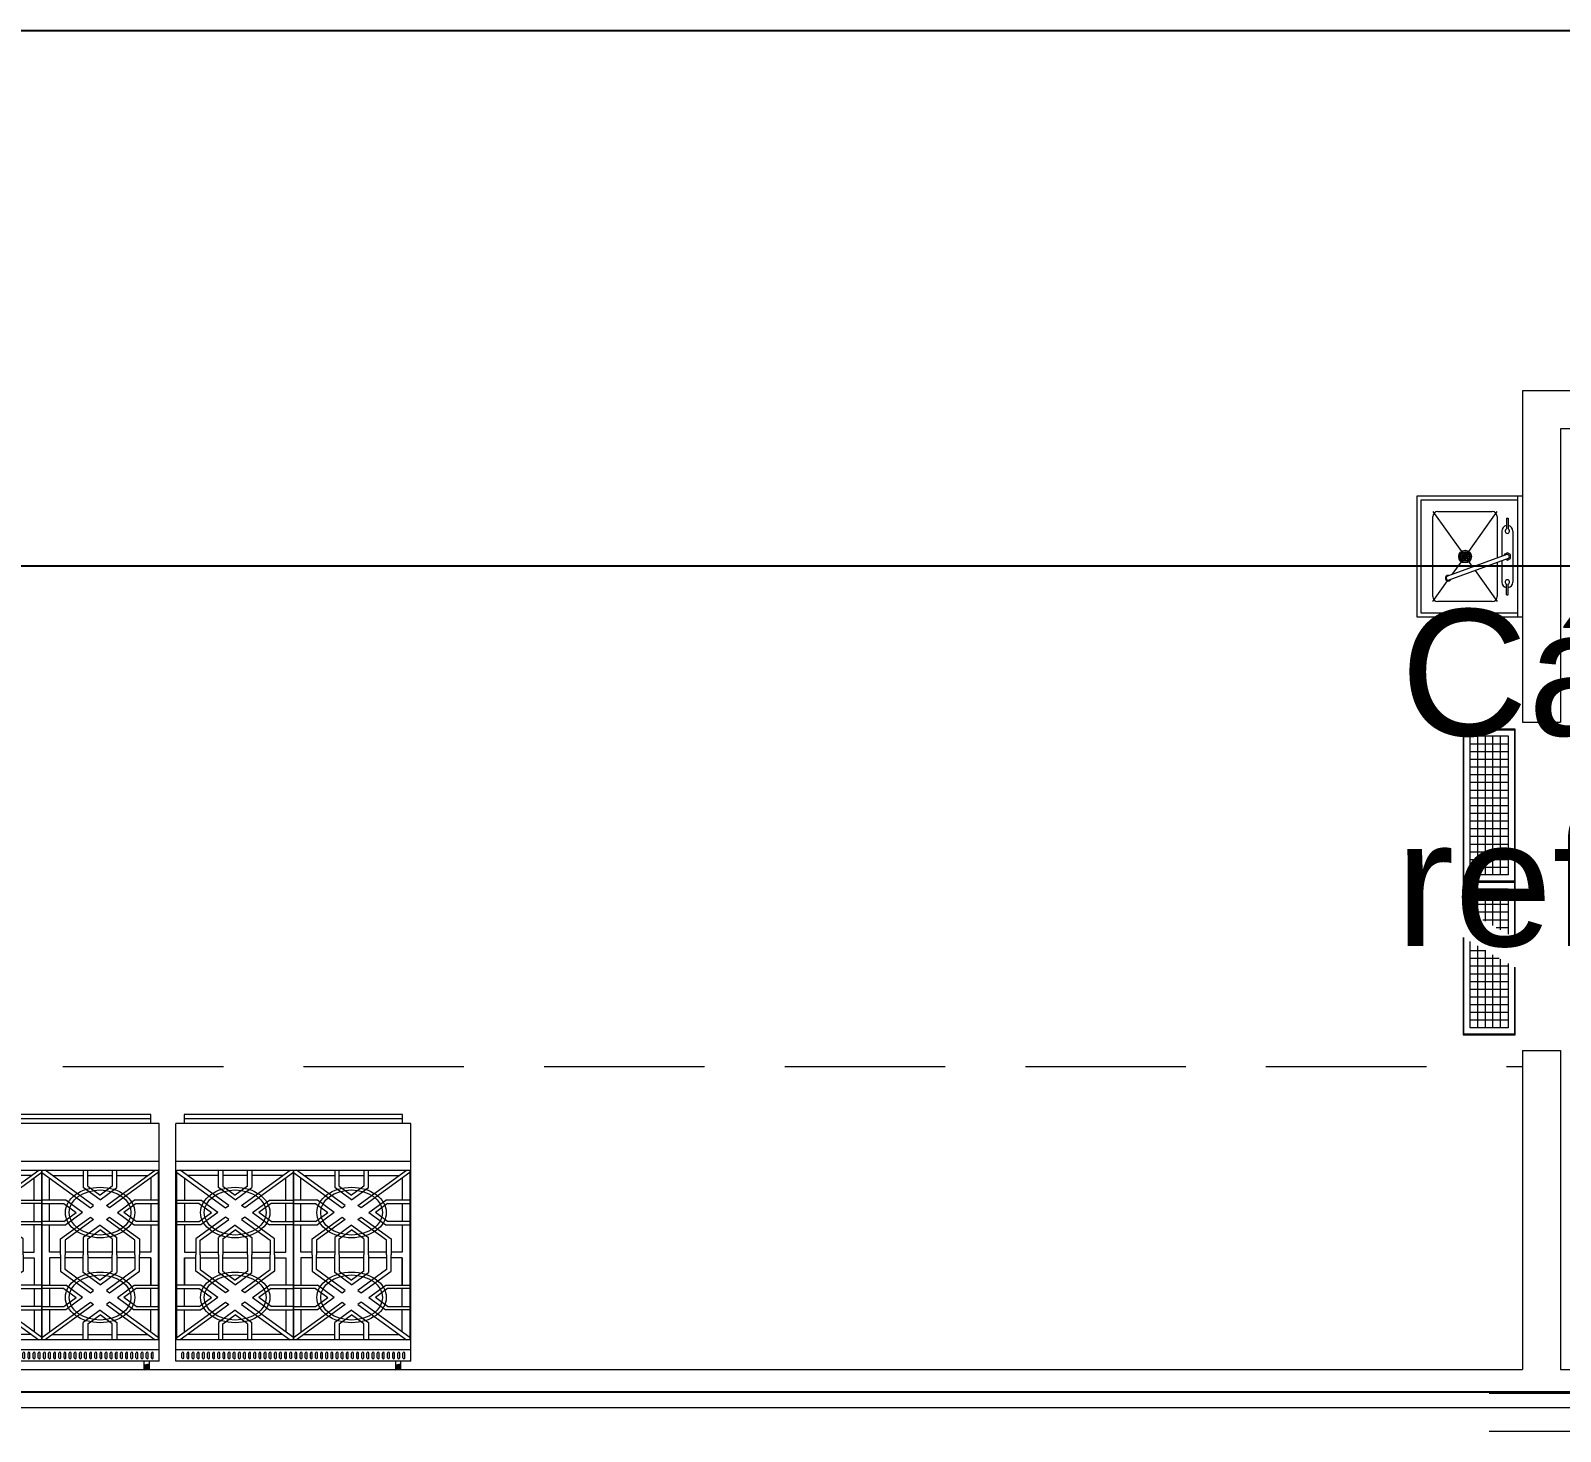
# Model space of a CAD drawing. Header units: millimetres. Extents: x 744843 to 745492, y 2520966 to 2521458.
# Drawn here: x 745427.96 to 745434.01, y 2521089.17 to 2521094.72 of the extents above; entities that cross this region are included whole.
import ezdxf

# ---------------------------------------------------------------- set-up
doc = ezdxf.new("R2010")
doc.units = ezdxf.units.MM
doc.linetypes.add('ACAD_ISO02W100', pattern=[15, 12, -3])
doc.linetypes.add('HIDDEN', pattern=[9.525, 6.35, -3.175])
doc.layers.add('A_Ejes', color=8, linetype='Continuous')
for name, color, linetype, lineweight in [('A_Muebles', 8, 'Continuous', 20), ('A_Muebles_Cocina', 55, 'Continuous', 20), ('A_Muros', 30, 'Continuous', 20), ('A_Proyecciones', 192, 'HIDDEN', 20), ('A_Textos', 4, 'Continuous', 20)]:
    doc.layers.add(name, color=color, linetype=linetype, lineweight=lineweight)
doc.styles.add('escal 300', font='arial.ttf', dxfattribs={"height": 0.5})

# ---------------------------------------------------------------- blocks, each defined once
blk = doc.blocks.new('PCONTRA 4pul')
at = {"layer": 'A_Muebles', "color": 8, "linetype": 'ACAD_ISO02W100'}
blk.add_line((243.295, 916.036), (243.294, 916.035), dxfattribs=at)
blk = doc.blocks.new('IH-4-X')
at = {"layer": 'A_Muebles_Cocina', "ltscale": 0.5}
for p, q in [((-1142.0033, -553.0982), (-1141.0733, -553.0982)), ((-1142.0033, -553.0982), (-1142.0033, -554.0382)), ((-1141.9437, -553.0632), (-1141.9628, -553.0666)), ((-1141.9437, -553.0666), (-1141.9628, -553.07)), ((-1141.9437, -553.07), (-1141.9628, -553.0734)), ((-1141.9437, -553.0734), (-1141.9628, -553.0767)), ((-1141.9437, -553.0767), (-1141.9628, -553.0801)), ((-1141.9437, -553.0801), (-1141.9628, -553.0835)), ((-1141.9437, -553.0835), (-1141.9628, -553.0868)), ((-1141.0733, -553.0982), (-1141.0733, -554.0382)), ((-1142.0033, -553.1432), (-1141.0733, -553.1432)), ((-1141.9796, -553.1114), (-1141.9796, -553.1301)), ((-1141.9721, -553.1114), (-1141.9721, -553.1301)), ((-1141.9592, -553.1114), (-1141.9592, -553.1301)), ((-1141.9517, -553.1114), (-1141.9517, -553.1301)), ((-1141.9389, -553.1114), (-1141.9389, -553.1301)), ((-1141.9314, -553.1114), (-1141.9314, -553.1301)), ((-1141.9185, -553.1114), (-1141.9185, -553.1301)), ((-1141.911, -553.1114), (-1141.911, -553.1301)), ((-1141.8982, -553.1114), (-1141.8982, -553.1301)), ((-1141.8907, -553.1114), (-1141.8907, -553.1301)), ((-1141.8778, -553.1114), (-1141.8778, -553.1301)), ((-1141.8703, -553.1114), (-1141.8703, -553.1301)), ((-1141.8575, -553.1114), (-1141.8575, -553.1301)), ((-1141.85, -553.1114), (-1141.85, -553.1301)), ((-1141.8371, -553.1114), (-1141.8371, -553.1301)), ((-1141.8296, -553.1114), (-1141.8296, -553.1301)), ((-1141.8168, -553.1114), (-1141.8168, -553.1301)), ((-1141.8093, -553.1114), (-1141.8093, -553.1301)), ((-1141.7964, -553.1114), (-1141.7964, -553.1301)), ((-1141.7889, -553.1114), (-1141.7889, -553.1301)), ((-1141.7761, -553.1114), (-1141.7761, -553.1301)), ((-1141.7686, -553.1114), (-1141.7686, -553.1301)), ((-1141.7557, -553.1114), (-1141.7557, -553.1301)), ((-1141.7482, -553.1114), (-1141.7482, -553.1301)), ((-1141.7354, -553.1114), (-1141.7354, -553.1301)), ((-1141.7279, -553.1114), (-1141.7279, -553.1301)), ((-1141.715, -553.1114), (-1141.715, -553.1301)), ((-1141.7075, -553.1114), (-1141.7075, -553.1301)), ((-1141.6947, -553.1114), (-1141.6947, -553.1301)), ((-1141.6872, -553.1114), (-1141.6872, -553.1301)), ((-1141.6743, -553.1114), (-1141.6743, -553.1301)), ((-1141.6668, -553.1114), (-1141.6668, -553.1301)), ((-1141.6539, -553.1114), (-1141.6539, -553.1301)), ((-1141.6464, -553.1114), (-1141.6464, -553.1301)), ((-1141.6336, -553.1114), (-1141.6336, -553.1301)), ((-1141.6261, -553.1114), (-1141.6261, -553.1301)), ((-1141.6132, -553.1114), (-1141.6132, -553.1301)), ((-1141.6057, -553.1114), (-1141.6057, -553.1301)), ((-1141.5929, -553.1114), (-1141.5929, -553.1301)), ((-1141.5854, -553.1114), (-1141.5854, -553.1301)), ((-1141.5725, -553.1114), (-1141.5725, -553.1301)), ((-1141.565, -553.1114), (-1141.565, -553.1301)), ((-1141.5522, -553.1114), (-1141.5522, -553.1301)), ((-1141.5447, -553.1114), (-1141.5447, -553.1301)), ((-1141.5318, -553.1114), (-1141.5318, -553.1301)), ((-1141.5243, -553.1114), (-1141.5243, -553.1301)), ((-1141.5115, -553.1114), (-1141.5115, -553.1301)), ((-1141.504, -553.1114), (-1141.504, -553.1301)), ((-1141.4911, -553.1114), (-1141.4911, -553.1301)), ((-1141.4836, -553.1114), (-1141.4836, -553.1301)), ((-1141.4708, -553.1114), (-1141.4708, -553.1301)), ((-1141.4633, -553.1114), (-1141.4633, -553.1301)), ((-1141.4504, -553.1114), (-1141.4504, -553.1301)), ((-1141.4429, -553.1114), (-1141.4429, -553.1301)), ((-1141.4301, -553.1114), (-1141.4301, -553.1301)), ((-1141.4226, -553.1114), (-1141.4226, -553.1301)), ((-1141.4097, -553.1114), (-1141.4097, -553.1301)), ((-1141.4022, -553.1114), (-1141.4022, -553.1301)), ((-1141.3894, -553.1114), (-1141.3894, -553.1301)), ((-1141.3819, -553.1114), (-1141.3819, -553.1301)), ((-1141.369, -553.1114), (-1141.369, -553.1301)), ((-1141.3615, -553.1114), (-1141.3615, -553.1301)), ((-1141.3487, -553.1114), (-1141.3487, -553.1301)), ((-1141.3412, -553.1114), (-1141.3412, -553.1301)), ((-1141.3283, -553.1114), (-1141.3283, -553.1301)), ((-1141.3208, -553.1114), (-1141.3208, -553.1301)), ((-1141.308, -553.1114), (-1141.308, -553.1301)), ((-1141.3005, -553.1114), (-1141.3005, -553.1301)), ((-1141.2876, -553.1114), (-1141.2876, -553.1301)), ((-1141.2801, -553.1114), (-1141.2801, -553.1301)), ((-1141.2673, -553.1114), (-1141.2673, -553.1301)), ((-1141.2598, -553.1114), (-1141.2598, -553.1301)), ((-1141.2469, -553.1114), (-1141.2469, -553.1301)), ((-1141.2394, -553.1114), (-1141.2394, -553.1301)), ((-1141.2266, -553.1114), (-1141.2266, -553.1301)), ((-1141.2191, -553.1114), (-1141.2191, -553.1301)), ((-1141.2062, -553.1114), (-1141.2062, -553.1301)), ((-1141.1987, -553.1114), (-1141.1987, -553.1301)), ((-1141.1859, -553.1114), (-1141.1859, -553.1301)), ((-1141.1784, -553.1114), (-1141.1784, -553.1301)), ((-1141.1655, -553.1114), (-1141.1655, -553.1301)), ((-1141.158, -553.1114), (-1141.158, -553.1301)), ((-1141.1452, -553.1114), (-1141.1452, -553.1301)), ((-1141.1377, -553.1114), (-1141.1377, -553.1301)), ((-1141.1248, -553.1114), (-1141.1248, -553.1301)), ((-1141.1173, -553.1114), (-1141.1173, -553.1301)), ((-1141.1045, -553.1114), (-1141.1045, -553.1301)), ((-1141.097, -553.1114), (-1141.097, -553.1301)), ((-1141.999, -553.182), (-1141.999, -553.182)), ((-1141.999, -553.8544), (-1141.999, -553.182)), ((-1141.999, -553.182), (-1141.5383, -553.182)), ((-1141.999, -553.1912), (-1141.8065, -553.3317)), ((-1141.7939, -553.3225), (-1141.9864, -553.182)), ((-1141.9693, -553.2129), (-1141.9693, -553.3016)), ((-1141.8352, -553.2037), (-1141.9567, -553.2037)), ((-1141.8352, -553.2514), (-1141.8352, -553.182)), ((-1141.8173, -553.182), (-1141.8173, -553.246)), ((-1141.72, -553.2037), (-1141.8173, -553.2037)), ((-1141.7434, -553.3225), (-1141.5509, -553.182)), ((-1141.5383, -553.1912), (-1141.7308, -553.3317)), ((-1141.72, -553.246), (-1141.72, -553.182)), ((-1141.7021, -553.182), (-1141.7021, -553.2514)), ((-1141.5806, -553.2037), (-1141.7021, -553.2037)), ((-1141.568, -553.3016), (-1141.568, -553.2129)), ((-1141.5383, -553.8544), (-1141.5383, -553.182)), ((-1141.5383, -553.182), (-1141.0775, -553.182)), ((-1141.5383, -553.182), (-1141.5383, -553.8544)), ((-1141.5383, -553.1912), (-1141.3457, -553.3317)), ((-1141.3331, -553.3225), (-1141.5257, -553.182)), ((-1141.5085, -553.3016), (-1141.5085, -553.2129)), ((-1141.4959, -553.2037), (-1141.3744, -553.2037)), ((-1141.3744, -553.182), (-1141.3744, -553.2514)), ((-1141.3566, -553.246), (-1141.3566, -553.182)), ((-1141.3566, -553.2037), (-1141.2592, -553.2037)), ((-1141.2827, -553.3225), (-1141.0901, -553.182)), ((-1141.0775, -553.1912), (-1141.2701, -553.3317)), ((-1141.2592, -553.182), (-1141.2592, -553.246)), ((-1141.2414, -553.2514), (-1141.2414, -553.182)), ((-1141.2414, -553.2037), (-1141.1199, -553.2037)), ((-1141.1072, -553.2129), (-1141.1072, -553.3016)), ((-1141.0775, -553.182), (-1141.0775, -553.182)), ((-1141.0775, -553.182), (-1141.0775, -553.8544)), ((-1141.7687, -553.2999), (-1141.8352, -553.2514)), ((-1141.8173, -553.246), (-1141.7687, -553.2815)), ((-1141.72, -553.246), (-1141.7687, -553.2815)), ((-1141.7687, -553.2999), (-1141.7021, -553.2514)), ((-1141.3079, -553.2999), (-1141.3744, -553.2514)), ((-1141.3566, -553.246), (-1141.3079, -553.2815)), ((-1141.2592, -553.246), (-1141.3079, -553.2815)), ((-1141.3079, -553.2999), (-1141.2414, -553.2514)), ((-1141.999, -553.3016), (-1141.904, -553.3016)), ((-1141.9114, -553.3146), (-1141.999, -553.3146)), ((-1141.9693, -553.3146), (-1141.9693, -553.3857)), ((-1141.9114, -553.3146), (-1141.8627, -553.3501)), ((-1141.9114, -553.3857), (-1141.8627, -553.3501)), ((-1141.8375, -553.3501), (-1141.904, -553.3016)), ((-1141.8375, -553.3501), (-1141.904, -553.3987)), ((-1141.8065, -553.3317), (-1141.7939, -553.3225)), ((-1141.7308, -553.3317), (-1141.7434, -553.3225)), ((-1141.6998, -553.3501), (-1141.6333, -553.3016)), ((-1141.6998, -553.3501), (-1141.6333, -553.3987)), ((-1141.6259, -553.3146), (-1141.6746, -553.3501)), ((-1141.6259, -553.3857), (-1141.6746, -553.3501)), ((-1141.6333, -553.3016), (-1141.5383, -553.3016)), ((-1141.5383, -553.3146), (-1141.6259, -553.3146)), ((-1141.568, -553.3857), (-1141.568, -553.3146)), ((-1141.4432, -553.3016), (-1141.5383, -553.3016)), ((-1141.5383, -553.3146), (-1141.4506, -553.3146)), ((-1141.5085, -553.3857), (-1141.5085, -553.3146)), ((-1141.4506, -553.3146), (-1141.402, -553.3501)), ((-1141.4506, -553.3857), (-1141.402, -553.3501)), ((-1141.3767, -553.3501), (-1141.4432, -553.3016)), ((-1141.3767, -553.3501), (-1141.4432, -553.3987)), ((-1141.3457, -553.3317), (-1141.3331, -553.3225)), ((-1141.2701, -553.3317), (-1141.2827, -553.3225)), ((-1141.2391, -553.3501), (-1141.1725, -553.3016)), ((-1141.2391, -553.3501), (-1141.1725, -553.3987)), ((-1141.1652, -553.3146), (-1141.2138, -553.3501)), ((-1141.1652, -553.3857), (-1141.2138, -553.3501)), ((-1141.0775, -553.3016), (-1141.1725, -553.3016)), ((-1141.1652, -553.3146), (-1141.0775, -553.3146)), ((-1141.1072, -553.3146), (-1141.1072, -553.3857)), ((-1141.999, -553.3857), (-1141.9114, -553.3857)), ((-1141.904, -553.3987), (-1141.999, -553.3987)), ((-1141.9693, -553.5074), (-1141.9693, -553.3987)), ((-1141.9693, -553.3987), (-1141.9693, -553.5074)), ((-1141.8065, -553.3685), (-1141.9247, -553.4548)), ((-1141.9069, -553.4602), (-1141.7939, -553.3777)), ((-1141.7687, -553.4004), (-1141.8352, -553.4489)), ((-1141.7939, -553.3777), (-1141.8065, -553.3685)), ((-1141.7687, -553.4004), (-1141.7021, -553.4489)), ((-1141.7308, -553.3685), (-1141.7434, -553.3777)), ((-1141.7434, -553.3777), (-1141.6304, -553.4602)), ((-1141.6126, -553.4548), (-1141.7308, -553.3685)), ((-1141.5383, -553.3987), (-1141.6333, -553.3987)), ((-1141.6259, -553.3857), (-1141.5383, -553.3857)), ((-1141.568, -553.5074), (-1141.568, -553.3987)), ((-1141.4506, -553.3857), (-1141.5383, -553.3857)), ((-1141.5383, -553.3987), (-1141.4432, -553.3987)), ((-1141.5085, -553.5074), (-1141.5085, -553.3987)), ((-1141.464, -553.4548), (-1141.3457, -553.3685)), ((-1141.3331, -553.3777), (-1141.4461, -553.4602)), ((-1141.3079, -553.4004), (-1141.3744, -553.4489)), ((-1141.3457, -553.3685), (-1141.3331, -553.3777)), ((-1141.3079, -553.4004), (-1141.2414, -553.4489)), ((-1141.2827, -553.3777), (-1141.2701, -553.3685)), ((-1141.1697, -553.4602), (-1141.2827, -553.3777)), ((-1141.2701, -553.3685), (-1141.1518, -553.4548)), ((-1141.1725, -553.3987), (-1141.0775, -553.3987)), ((-1141.0775, -553.3857), (-1141.1652, -553.3857)), ((-1141.1072, -553.5074), (-1141.1072, -553.3987)), ((-1141.1072, -553.3987), (-1141.1072, -553.5074)), ((-1141.9247, -553.4548), (-1141.9247, -553.5182)), ((-1141.9069, -553.5182), (-1141.9069, -553.4602)), ((-1141.8352, -553.5182), (-1141.8352, -553.4489)), ((-1141.8173, -553.4543), (-1141.7687, -553.4188)), ((-1141.8173, -553.4543), (-1141.8173, -553.5182)), ((-1141.72, -553.4543), (-1141.7687, -553.4188)), ((-1141.72, -553.5182), (-1141.72, -553.4543)), ((-1141.7021, -553.4489), (-1141.7021, -553.5182)), ((-1141.6304, -553.4602), (-1141.6304, -553.5182)), ((-1141.6126, -553.5182), (-1141.6126, -553.4548)), ((-1141.464, -553.5182), (-1141.464, -553.4548)), ((-1141.4461, -553.4602), (-1141.4461, -553.5182)), ((-1141.3744, -553.4489), (-1141.3744, -553.5182)), ((-1141.3566, -553.4543), (-1141.3079, -553.4188)), ((-1141.3566, -553.5182), (-1141.3566, -553.4543)), ((-1141.2592, -553.4543), (-1141.3079, -553.4188)), ((-1141.2592, -553.4543), (-1141.2592, -553.5182)), ((-1141.2414, -553.5182), (-1141.2414, -553.4489)), ((-1141.1697, -553.5182), (-1141.1697, -553.4602)), ((-1141.1518, -553.4548), (-1141.1518, -553.5182)), ((-1141.9693, -553.5074), (-1141.9247, -553.5074)), ((-1141.9693, -553.5074), (-1141.9247, -553.5074)), ((-1141.9693, -553.5291), (-1141.9247, -553.5291)), ((-1141.9693, -553.5291), (-1141.9247, -553.5291)), ((-1141.9693, -553.6378), (-1141.9693, -553.5291)), ((-1141.9247, -553.5817), (-1141.9247, -553.5182)), ((-1141.9069, -553.5074), (-1141.8352, -553.5074)), ((-1141.9069, -553.5074), (-1141.8352, -553.5074)), ((-1141.9069, -553.5182), (-1141.9069, -553.5763)), ((-1141.9069, -553.5291), (-1141.8352, -553.5291)), ((-1141.9069, -553.5291), (-1141.8352, -553.5291)), ((-1141.8352, -553.5182), (-1141.8352, -553.5876)), ((-1141.8173, -553.5074), (-1141.72, -553.5074)), ((-1141.8173, -553.5822), (-1141.8173, -553.5182)), ((-1141.8173, -553.5291), (-1141.72, -553.5291)), ((-1141.7597, -553.5074), (-1141.72, -553.5074)), ((-1141.7597, -553.5291), (-1141.72, -553.5291)), ((-1141.72, -553.5182), (-1141.72, -553.5822)), ((-1141.7021, -553.5074), (-1141.6304, -553.5074)), ((-1141.7021, -553.5074), (-1141.6304, -553.5074)), ((-1141.7021, -553.5876), (-1141.7021, -553.5182)), ((-1141.7021, -553.5291), (-1141.6304, -553.5291)), ((-1141.7021, -553.5291), (-1141.6304, -553.5291)), ((-1141.6304, -553.5763), (-1141.6304, -553.5182)), ((-1141.6126, -553.5074), (-1141.568, -553.5074)), ((-1141.6126, -553.5074), (-1141.568, -553.5074)), ((-1141.6126, -553.5182), (-1141.6126, -553.5817)), ((-1141.6126, -553.5291), (-1141.568, -553.5291)), ((-1141.6126, -553.5291), (-1141.568, -553.5291)), ((-1141.568, -553.5291), (-1141.568, -553.6378)), ((-1141.464, -553.5074), (-1141.5085, -553.5074)), ((-1141.464, -553.5074), (-1141.5085, -553.5074)), ((-1141.464, -553.5291), (-1141.5085, -553.5291)), ((-1141.464, -553.5291), (-1141.5085, -553.5291)), ((-1141.5085, -553.5291), (-1141.5085, -553.6378)), ((-1141.464, -553.5182), (-1141.464, -553.5817)), ((-1141.3744, -553.5074), (-1141.4461, -553.5074)), ((-1141.3744, -553.5074), (-1141.4461, -553.5074)), ((-1141.4461, -553.5763), (-1141.4461, -553.5182)), ((-1141.3744, -553.5291), (-1141.4461, -553.5291)), ((-1141.3744, -553.5291), (-1141.4461, -553.5291)), ((-1141.3744, -553.5876), (-1141.3744, -553.5182)), ((-1141.3168, -553.5074), (-1141.3566, -553.5074)), ((-1141.2592, -553.5074), (-1141.3566, -553.5074)), ((-1141.3566, -553.5182), (-1141.3566, -553.5822)), ((-1141.3168, -553.5291), (-1141.3566, -553.5291)), ((-1141.2592, -553.5291), (-1141.3566, -553.5291)), ((-1141.2592, -553.5822), (-1141.2592, -553.5182)), ((-1141.1697, -553.5074), (-1141.2414, -553.5074)), ((-1141.1697, -553.5074), (-1141.2414, -553.5074)), ((-1141.2414, -553.5182), (-1141.2414, -553.5876)), ((-1141.1697, -553.5291), (-1141.2414, -553.5291)), ((-1141.1697, -553.5291), (-1141.2414, -553.5291)), ((-1141.1697, -553.5182), (-1141.1697, -553.5763)), ((-1141.1072, -553.5074), (-1141.1518, -553.5074)), ((-1141.1072, -553.5074), (-1141.1518, -553.5074)), ((-1141.1518, -553.5817), (-1141.1518, -553.5182)), ((-1141.1072, -553.5291), (-1141.1518, -553.5291)), ((-1141.1072, -553.5291), (-1141.1518, -553.5291)), ((-1141.1072, -553.6378), (-1141.1072, -553.5291)), ((-1141.8065, -553.6679), (-1141.9247, -553.5817)), ((-1141.9069, -553.5763), (-1141.7939, -553.6587)), ((-1141.7687, -553.6361), (-1141.8352, -553.5876)), ((-1141.8173, -553.5822), (-1141.7687, -553.6177)), ((-1141.72, -553.5822), (-1141.7687, -553.6177)), ((-1141.7687, -553.6361), (-1141.7021, -553.5876)), ((-1141.7434, -553.6587), (-1141.6304, -553.5763)), ((-1141.6126, -553.5817), (-1141.7308, -553.6679)), ((-1141.464, -553.5817), (-1141.3457, -553.6679)), ((-1141.3331, -553.6587), (-1141.4461, -553.5763)), ((-1141.3079, -553.6361), (-1141.3744, -553.5876)), ((-1141.3566, -553.5822), (-1141.3079, -553.6177)), ((-1141.2592, -553.5822), (-1141.3079, -553.6177)), ((-1141.3079, -553.6361), (-1141.2414, -553.5876)), ((-1141.1697, -553.5763), (-1141.2827, -553.6587)), ((-1141.2701, -553.6679), (-1141.1518, -553.5817)), ((-1141.904, -553.6378), (-1141.999, -553.6378)), ((-1141.999, -553.6508), (-1141.9114, -553.6508)), ((-1141.9693, -553.7219), (-1141.9693, -553.6508)), ((-1141.9114, -553.6508), (-1141.8627, -553.6863)), ((-1141.8375, -553.6863), (-1141.904, -553.6378)), ((-1141.6998, -553.6863), (-1141.6333, -553.6378)), ((-1141.6259, -553.6508), (-1141.6746, -553.6863)), ((-1141.5383, -553.6378), (-1141.6333, -553.6378)), ((-1141.6259, -553.6508), (-1141.5383, -553.6508)), ((-1141.568, -553.6508), (-1141.568, -553.7219)), ((-1141.5383, -553.6378), (-1141.4432, -553.6378)), ((-1141.4506, -553.6508), (-1141.5383, -553.6508)), ((-1141.5085, -553.6508), (-1141.5085, -553.7219)), ((-1141.4506, -553.6508), (-1141.402, -553.6863)), ((-1141.3767, -553.6863), (-1141.4432, -553.6378)), ((-1141.2391, -553.6863), (-1141.1725, -553.6378)), ((-1141.1652, -553.6508), (-1141.2138, -553.6863)), ((-1141.1725, -553.6378), (-1141.0775, -553.6378)), ((-1141.0775, -553.6508), (-1141.1652, -553.6508)), ((-1141.1072, -553.7219), (-1141.1072, -553.6508)), ((-1141.999, -553.8452), (-1141.8065, -553.7047)), ((-1141.7939, -553.7139), (-1141.9864, -553.8544)), ((-1141.9114, -553.7219), (-1141.8627, -553.6863)), ((-1141.8375, -553.6863), (-1141.904, -553.7349)), ((-1141.7939, -553.6587), (-1141.8065, -553.6679)), ((-1141.8065, -553.7047), (-1141.7939, -553.7139)), ((-1141.7308, -553.6679), (-1141.7434, -553.6587)), ((-1141.7308, -553.7047), (-1141.7434, -553.7139)), ((-1141.7434, -553.7139), (-1141.5509, -553.8544)), ((-1141.5383, -553.8452), (-1141.7308, -553.7047)), ((-1141.6998, -553.6863), (-1141.6333, -553.7349)), ((-1141.6259, -553.7219), (-1141.6746, -553.6863)), ((-1141.5383, -553.8452), (-1141.3457, -553.7047)), ((-1141.3331, -553.7139), (-1141.5257, -553.8544)), ((-1141.4506, -553.7219), (-1141.402, -553.6863)), ((-1141.3767, -553.6863), (-1141.4432, -553.7349)), ((-1141.3457, -553.6679), (-1141.3331, -553.6587)), ((-1141.3457, -553.7047), (-1141.3331, -553.7139)), ((-1141.2827, -553.6587), (-1141.2701, -553.6679)), ((-1141.2701, -553.7047), (-1141.2827, -553.7139)), ((-1141.2827, -553.7139), (-1141.0901, -553.8544)), ((-1141.0775, -553.8452), (-1141.2701, -553.7047)), ((-1141.2391, -553.6863), (-1141.1725, -553.7349)), ((-1141.1652, -553.7219), (-1141.2138, -553.6863)), ((-1141.9114, -553.7219), (-1141.999, -553.7219)), ((-1141.999, -553.7349), (-1141.904, -553.7349)), ((-1141.9693, -553.8235), (-1141.9693, -553.7349)), ((-1141.7687, -553.7366), (-1141.8352, -553.7851)), ((-1141.8173, -553.7905), (-1141.7687, -553.755)), ((-1141.7687, -553.7366), (-1141.7021, -553.7851)), ((-1141.72, -553.7905), (-1141.7687, -553.755)), ((-1141.6333, -553.7349), (-1141.5383, -553.7349)), ((-1141.5383, -553.7219), (-1141.6259, -553.7219)), ((-1141.568, -553.7349), (-1141.568, -553.8235)), ((-1141.5383, -553.7219), (-1141.4506, -553.7219)), ((-1141.4432, -553.7349), (-1141.5383, -553.7349)), ((-1141.5085, -553.7349), (-1141.5085, -553.8235)), ((-1141.3079, -553.7366), (-1141.3744, -553.7851)), ((-1141.3566, -553.7905), (-1141.3079, -553.755)), ((-1141.3079, -553.7366), (-1141.2414, -553.7851)), ((-1141.2592, -553.7905), (-1141.3079, -553.755)), ((-1141.0775, -553.7349), (-1141.1725, -553.7349)), ((-1141.1652, -553.7219), (-1141.0775, -553.7219)), ((-1141.1072, -553.8235), (-1141.1072, -553.7349)), ((-1141.8352, -553.8327), (-1141.9567, -553.8327)), ((-1141.8352, -553.7851), (-1141.8352, -553.8544)), ((-1141.8173, -553.8544), (-1141.8173, -553.7905)), ((-1141.72, -553.8327), (-1141.8173, -553.8327)), ((-1141.72, -553.7905), (-1141.72, -553.8544)), ((-1141.7021, -553.8544), (-1141.7021, -553.7851)), ((-1141.5806, -553.8327), (-1141.7021, -553.8327)), ((-1141.4959, -553.8327), (-1141.3744, -553.8327)), ((-1141.3744, -553.8544), (-1141.3744, -553.7851)), ((-1141.3566, -553.7905), (-1141.3566, -553.8544)), ((-1141.3566, -553.8327), (-1141.2592, -553.8327)), ((-1141.2592, -553.8544), (-1141.2592, -553.7905)), ((-1141.2414, -553.7851), (-1141.2414, -553.8544)), ((-1141.2414, -553.8327), (-1141.1199, -553.8327)), ((-1142.0033, -553.8882), (-1141.0733, -553.8882)), ((-1141.5383, -553.8544), (-1141.999, -553.8544)), ((-1141.0775, -553.8544), (-1141.5383, -553.8544)), ((-1142.0033, -554.0382), (-1141.0733, -554.0382))]:
    blk.add_line(p, q, dxfattribs=at)
blk.add_lwpolyline([(-1141.9628, -553.0982), (-1141.9628, -553.0632), (-1141.9437, -553.0632), (-1141.9437, -553.0982)], dxfattribs=at)
at = {"layer": 'A_Muebles_Cocina'}
for points in [[(-1141.9699, -554.0382), (-1141.9699, -554.0574), (-1141.1062, -554.0574), (-1141.1062, -554.0382)], [(-1141.9699, -554.0382), (-1141.9699, -554.0738), (-1141.1062, -554.0738), (-1141.1062, -554.0382)]]:
    blk.add_lwpolyline(points, dxfattribs=at)
at = {"layer": 'A_Muebles_Cocina', "ltscale": 0.5}
for centre, start, end in [((-1141.9758, -553.1114), 360, 180), ((-1141.9555, -553.1114), 360, 180), ((-1141.9351, -553.1114), 360, 180), ((-1141.9148, -553.1114), 360, 180), ((-1141.8944, -553.1114), 360, 180), ((-1141.8741, -553.1114), 360, 180), ((-1141.8537, -553.1114), 360, 180), ((-1141.8334, -553.1114), 360, 180), ((-1141.813, -553.1114), 360, 180), ((-1141.7927, -553.1114), 360, 180), ((-1141.7723, -553.1114), 360, 180), ((-1141.752, -553.1114), 360, 180), ((-1141.7316, -553.1114), 360, 180), ((-1141.7113, -553.1114), 360, 180), ((-1141.6909, -553.1114), 360, 180), ((-1141.6705, -553.1114), 360, 180), ((-1141.6502, -553.1114), 360, 180), ((-1141.6298, -553.1114), 360, 180), ((-1141.6095, -553.1114), 360, 180), ((-1141.5891, -553.1114), 360, 180), ((-1141.5688, -553.1114), 360, 180), ((-1141.5484, -553.1114), 360, 180), ((-1141.5281, -553.1114), 360, 180), ((-1141.5077, -553.1114), 360, 180), ((-1141.4874, -553.1114), 360, 180), ((-1141.467, -553.1114), 360, 180), ((-1141.4467, -553.1114), 360, 180), ((-1141.4263, -553.1114), 360, 180), ((-1141.406, -553.1114), 360, 180), ((-1141.3856, -553.1114), 360, 180), ((-1141.3653, -553.1114), 360, 180), ((-1141.3449, -553.1114), 360, 180), ((-1141.3246, -553.1114), 360, 180), ((-1141.3042, -553.1114), 360, 180), ((-1141.2839, -553.1114), 360, 180), ((-1141.2635, -553.1114), 360, 180), ((-1141.2432, -553.1114), 360, 180), ((-1141.2228, -553.1114), 360, 180), ((-1141.2025, -553.1114), 360, 180), ((-1141.1821, -553.1114), 360, 180), ((-1141.1618, -553.1114), 360, 180), ((-1141.1414, -553.1114), 360, 180), ((-1141.1211, -553.1114), 360, 180), ((-1141.1007, -553.1114), 360, 180), ((-1141.9758, -553.1301), 180, 0), ((-1141.9555, -553.1301), 180, 0), ((-1141.9351, -553.1301), 180, 0), ((-1141.9148, -553.1301), 180, 0), ((-1141.8944, -553.1301), 180, 0), ((-1141.8741, -553.1301), 180, 0), ((-1141.8537, -553.1301), 180, 0), ((-1141.8334, -553.1301), 180, 0), ((-1141.813, -553.1301), 180, 0), ((-1141.7927, -553.1301), 180, 0), ((-1141.7723, -553.1301), 180, 0), ((-1141.752, -553.1301), 180, 0), ((-1141.7316, -553.1301), 180, 0), ((-1141.7113, -553.1301), 180, 0), ((-1141.6909, -553.1301), 180, 0), ((-1141.6705, -553.1301), 180, 0), ((-1141.6502, -553.1301), 180, 0), ((-1141.6298, -553.1301), 180, 0), ((-1141.6095, -553.1301), 180, 0), ((-1141.5891, -553.1301), 180, 0), ((-1141.5688, -553.1301), 180, 0), ((-1141.5484, -553.1301), 180, 0), ((-1141.5281, -553.1301), 180, 0), ((-1141.5077, -553.1301), 180, 0), ((-1141.4874, -553.1301), 180, 0), ((-1141.467, -553.1301), 180, 0), ((-1141.4467, -553.1301), 180, 0), ((-1141.4263, -553.1301), 180, 0), ((-1141.406, -553.1301), 180, 0), ((-1141.3856, -553.1301), 180, 0), ((-1141.3653, -553.1301), 180, 0), ((-1141.3449, -553.1301), 180, 0), ((-1141.3246, -553.1301), 180, 0), ((-1141.3042, -553.1301), 180, 0), ((-1141.2839, -553.1301), 180, 0), ((-1141.2635, -553.1301), 180, 0), ((-1141.2432, -553.1301), 180, 0), ((-1141.2228, -553.1301), 180, 0), ((-1141.2025, -553.1301), 180, 0), ((-1141.1821, -553.1301), 180, 0), ((-1141.1618, -553.1301), 180, 0), ((-1141.1414, -553.1301), 180, 0), ((-1141.1211, -553.1301), 180, 0), ((-1141.1007, -553.1301), 180, 0)]:
    blk.add_arc(centre, 0.00375, start, end, dxfattribs=at)
for centre, major_axis, start_param, end_param in [((-1141.7687, -553.3501), (0.1373, 0), 4.712389, 10.995574), ((-1141.7687, -553.3501), (0.1224, 0), -1.570796, 4.712389), ((-1141.3079, -553.3501), (0.1373, 0), -1.570796, 4.712389), ((-1141.3079, -553.3501), (0.1224, 0), -1.570796, 4.712389), ((-1141.7687, -553.6863), (0.1373, 0), 4.712389, 10.995574), ((-1141.3079, -553.6863), (0.1373, 0), -1.570796, 4.712389), ((-1141.7687, -553.6863), (0.1224, 0), -1.570796, 4.712389), ((-1141.3079, -553.6863), (0.1224, 0), -1.570796, 4.712389)]:
    blk.add_ellipse(centre, major_axis=major_axis, ratio=0.729675, start_param=start_param, end_param=end_param, dxfattribs=at)

msp = doc.modelspace()

# ---------------------------------------------------------------- linework, layer by layer
at = {"layer": 'A_Ejes', "ltscale": 0.5}
for p, q in [((745296.0204, 2521094.7183), (745459.3526, 2521094.7183)), ((745302.007, 2521092.5989), (745459.4008, 2521092.5989)), ((745296.0686, 2521089.3289), (745459.4008, 2521089.3289))]:
    msp.add_line(p, q, dxfattribs=at)
at = {"layer": 'A_Muebles_Cocina'}
for p, q in [((745433.4449, 2521092.396), (745433.4449, 2521092.876)), ((745433.4449, 2521092.876), (745433.8619, 2521092.876)), ((745433.4449, 2521092.396), (745433.4449, 2521092.876)), ((745433.4449, 2521092.876), (745433.8619, 2521092.876)), ((745433.8419, 2521092.876), (745433.8419, 2521092.396)), ((745433.8419, 2521092.876), (745433.8419, 2521092.396)), ((745433.4609, 2521092.412), (745433.4609, 2521092.86)), ((745433.4609, 2521092.86), (745433.8419, 2521092.86)), ((745433.4609, 2521092.412), (745433.4609, 2521092.86)), ((745433.4609, 2521092.86), (745433.8419, 2521092.86)), ((745433.5069, 2521092.814), (745433.6197, 2521092.6565)), ((745433.5069, 2521092.814), (745433.6197, 2521092.6565)), ((745433.5269, 2521092.814), (745433.7419, 2521092.814)), ((745433.5269, 2521092.814), (745433.7419, 2521092.814)), ((745433.649, 2521092.6565), (745433.7619, 2521092.814)), ((745433.649, 2521092.6565), (745433.7619, 2521092.814)), ((745433.5069, 2521092.478), (745433.5069, 2521092.794)), ((745433.5069, 2521092.478), (745433.5069, 2521092.794)), ((745433.7619, 2521092.794), (745433.7619, 2521092.6299)), ((745433.7619, 2521092.794), (745433.7619, 2521092.6299)), ((745433.7987, 2521092.7876), (745433.8051, 2521092.7876)), ((745433.7987, 2521092.7876), (745433.7987, 2521092.7452)), ((745433.7987, 2521092.7876), (745433.8051, 2521092.7876)), ((745433.7987, 2521092.7876), (745433.7987, 2521092.7452)), ((745433.8051, 2521092.7876), (745433.8051, 2521092.7452)), ((745433.8051, 2521092.7876), (745433.8051, 2521092.7452)), ((745433.7797, 2521092.7368), (745433.7797, 2521092.6364)), ((745433.7797, 2521092.7368), (745433.7797, 2521092.6364)), ((745433.8241, 2521092.7368), (745433.8241, 2521092.5352)), ((745433.8241, 2521092.7368), (745433.8241, 2521092.5352)), ((745433.7998, 2521092.6438), (745433.565, 2521092.5579)), ((745433.7998, 2521092.6438), (745433.565, 2521092.5579)), ((745433.8049, 2521092.6288), (745433.5704, 2521092.543)), ((745433.8049, 2521092.6288), (745433.5704, 2521092.543)), ((745433.6211, 2521092.6387), (745433.631, 2521092.6372)), ((745433.6211, 2521092.6387), (745433.631, 2521092.6372)), ((745433.6211, 2521092.6339), (745433.631, 2521092.6354)), ((745433.6211, 2521092.6339), (745433.631, 2521092.6354)), ((745433.6233, 2521092.644), (745433.6314, 2521092.638)), ((745433.6233, 2521092.644), (745433.6314, 2521092.638)), ((745433.6233, 2521092.6286), (745433.6314, 2521092.6345)), ((745433.6233, 2521092.6286), (745433.6314, 2521092.6345)), ((745433.6267, 2521092.6473), (745433.6326, 2521092.6393)), ((745433.6267, 2521092.6473), (745433.6326, 2521092.6393)), ((745433.6267, 2521092.6252), (745433.6326, 2521092.6333)), ((745433.6267, 2521092.6252), (745433.6326, 2521092.6333)), ((745433.632, 2521092.6495), (745433.6335, 2521092.6397)), ((745433.632, 2521092.6495), (745433.6335, 2521092.6397)), ((745433.632, 2521092.623), (745433.6335, 2521092.6329)), ((745433.632, 2521092.623), (745433.6335, 2521092.6329)), ((745433.6368, 2521092.6495), (745433.6353, 2521092.6397)), ((745433.6368, 2521092.6495), (745433.6353, 2521092.6397)), ((745433.6368, 2521092.623), (745433.6353, 2521092.6329)), ((745433.6368, 2521092.623), (745433.6353, 2521092.6329)), ((745433.6421, 2521092.6473), (745433.6361, 2521092.6393)), ((745433.6421, 2521092.6473), (745433.6361, 2521092.6393)), ((745433.6421, 2521092.6252), (745433.6361, 2521092.6333)), ((745433.6421, 2521092.6252), (745433.6361, 2521092.6333)), ((745433.6454, 2521092.6286), (745433.6371, 2521092.6347)), ((745433.6454, 2521092.6286), (745433.6371, 2521092.6347)), ((745433.6454, 2521092.644), (745433.6374, 2521092.638)), ((745433.6454, 2521092.644), (745433.6374, 2521092.638)), ((745433.6476, 2521092.6387), (745433.6378, 2521092.6372)), ((745433.6476, 2521092.6387), (745433.6378, 2521092.6372)), ((745433.6476, 2521092.6339), (745433.6378, 2521092.6354)), ((745433.6476, 2521092.6339), (745433.6378, 2521092.6354)), ((745433.8019, 2521092.6509), (745433.7898, 2521092.644)), ((745433.8019, 2521092.6509), (745433.7898, 2521092.644)), ((745433.7898, 2521092.644), (745433.7898, 2521092.6402)), ((745433.7898, 2521092.644), (745433.7898, 2521092.6402)), ((745433.7949, 2521092.6251), (745433.8019, 2521092.6211)), ((745433.7949, 2521092.6251), (745433.8019, 2521092.6211)), ((745433.8148, 2521092.6435), (745433.8019, 2521092.6509)), ((745433.8148, 2521092.6435), (745433.8019, 2521092.6509)), ((745433.8019, 2521092.6211), (745433.8148, 2521092.6286)), ((745433.8019, 2521092.6211), (745433.8148, 2521092.6286)), ((745433.8148, 2521092.6286), (745433.8148, 2521092.6435)), ((745433.8148, 2521092.6286), (745433.8148, 2521092.6435)), ((745433.5832, 2521092.5646), (745433.6197, 2521092.6156)), ((745433.5832, 2521092.5646), (745433.6197, 2521092.6156)), ((745433.649, 2521092.6156), (745433.6643, 2521092.5942)), ((745433.649, 2521092.6156), (745433.6643, 2521092.5942)), ((745433.6739, 2521092.5808), (745433.7619, 2521092.458)), ((745433.6739, 2521092.5808), (745433.7619, 2521092.458)), ((745433.7619, 2521092.613), (745433.7619, 2521092.478)), ((745433.7619, 2521092.613), (745433.7619, 2521092.478)), ((745433.7797, 2521092.6195), (745433.7797, 2521092.5352)), ((745433.7797, 2521092.6195), (745433.7797, 2521092.5352)), ((745433.5069, 2521092.458), (745433.5653, 2521092.5396)), ((745433.5069, 2521092.458), (745433.5653, 2521092.5396)), ((745433.7987, 2521092.4844), (745433.7987, 2521092.5269)), ((745433.7987, 2521092.4844), (745433.7987, 2521092.5269)), ((745433.8051, 2521092.4844), (745433.8051, 2521092.5269)), ((745433.8051, 2521092.4844), (745433.8051, 2521092.5269)), ((745433.7419, 2521092.458), (745433.5269, 2521092.458)), ((745433.7419, 2521092.458), (745433.5269, 2521092.458)), ((745433.7987, 2521092.4844), (745433.8051, 2521092.4844)), ((745433.7987, 2521092.4844), (745433.8051, 2521092.4844)), ((745433.8619, 2521092.396), (745433.4449, 2521092.396)), ((745433.8619, 2521092.396), (745433.4449, 2521092.396)), ((745433.8419, 2521092.412), (745433.4609, 2521092.412)), ((745433.8419, 2521092.412), (745433.4609, 2521092.412)), ((745433.8323, 2521091.9531), (745433.6273, 2521091.9531)), ((745433.6273, 2521091.9531), (745433.6273, 2521091.2434)), ((745433.8323, 2521091.9531), (745433.6273, 2521091.9531)), ((745433.6273, 2521091.9531), (745433.6273, 2521091.2434)), ((745433.6298, 2521091.9506), (745433.8298, 2521091.9506)), ((745433.6298, 2521091.3506), (745433.6298, 2521091.9506)), ((745433.6298, 2521091.9506), (745433.8298, 2521091.9506)), ((745433.6298, 2521091.3506), (745433.6298, 2521091.9506)), ((745433.6548, 2521091.3756), (745433.6548, 2521091.9256)), ((745433.6548, 2521091.9256), (745433.8048, 2521091.9256)), ((745433.6548, 2521091.3756), (745433.6548, 2521091.9256)), ((745433.6548, 2521091.9256), (745433.8048, 2521091.9256)), ((745433.6848, 2521091.3756), (745433.6848, 2521091.9256)), ((745433.6848, 2521091.3756), (745433.6848, 2521091.9256)), ((745433.7148, 2521091.3756), (745433.7148, 2521091.9256)), ((745433.7148, 2521091.3756), (745433.7148, 2521091.9256)), ((745433.7448, 2521091.3756), (745433.7448, 2521091.9256)), ((745433.7448, 2521091.3756), (745433.7448, 2521091.9256)), ((745433.7748, 2521091.3756), (745433.7748, 2521091.9256)), ((745433.7748, 2521091.3756), (745433.7748, 2521091.9256)), ((745433.8048, 2521091.9256), (745433.8048, 2521091.3756)), ((745433.8048, 2521091.9256), (745433.8048, 2521091.3756)), ((745433.8298, 2521091.9506), (745433.8298, 2521091.3506)), ((745433.8298, 2521091.9506), (745433.8298, 2521091.3506)), ((745433.8323, 2521091.125), (745433.8323, 2521091.9531)), ((745433.8323, 2521091.125), (745433.8323, 2521091.9531)), ((745433.6548, 2521091.895), (745433.8048, 2521091.895)), ((745433.6548, 2521091.895), (745433.8048, 2521091.895)), ((745433.6548, 2521091.8644), (745433.8048, 2521091.8644)), ((745433.6548, 2521091.8644), (745433.8048, 2521091.8644)), ((745433.6548, 2521091.8339), (745433.8048, 2521091.8339)), ((745433.6548, 2521091.8339), (745433.8048, 2521091.8339)), ((745433.6548, 2521091.8033), (745433.8048, 2521091.8033)), ((745433.6548, 2521091.8033), (745433.8048, 2521091.8033)), ((745433.6548, 2521091.7728), (745433.8048, 2521091.7728)), ((745433.6548, 2521091.7728), (745433.8048, 2521091.7728)), ((745433.6548, 2521091.7422), (745433.8048, 2521091.7422)), ((745433.6548, 2521091.7422), (745433.8048, 2521091.7422)), ((745433.6548, 2521091.7117), (745433.8048, 2521091.7117)), ((745433.6548, 2521091.7117), (745433.8048, 2521091.7117)), ((745433.6548, 2521091.6811), (745433.8048, 2521091.6811)), ((745433.6548, 2521091.6811), (745433.8048, 2521091.6811)), ((745433.6548, 2521091.6506), (745433.8048, 2521091.6506)), ((745433.6548, 2521091.6506), (745433.8048, 2521091.6506)), ((745433.6548, 2521091.62), (745433.8048, 2521091.62)), ((745433.6548, 2521091.62), (745433.8048, 2521091.62)), ((745433.6548, 2521091.5895), (745433.8048, 2521091.5895)), ((745433.6548, 2521091.5895), (745433.8048, 2521091.5895)), ((745433.6548, 2521091.5589), (745433.8048, 2521091.5589)), ((745433.6548, 2521091.5589), (745433.8048, 2521091.5589)), ((745433.6548, 2521091.5284), (745433.8048, 2521091.5284)), ((745433.6548, 2521091.5284), (745433.8048, 2521091.5284)), ((745433.6548, 2521091.4978), (745433.8048, 2521091.4978)), ((745433.6548, 2521091.4978), (745433.8048, 2521091.4978)), ((745433.6548, 2521091.4673), (745433.8048, 2521091.4673)), ((745433.6548, 2521091.4673), (745433.8048, 2521091.4673)), ((745433.6548, 2521091.4367), (745433.8048, 2521091.4367)), ((745433.6548, 2521091.4367), (745433.8048, 2521091.4367)), ((745433.8298, 2521091.3506), (745433.6298, 2521091.3506)), ((745433.8298, 2521091.3506), (745433.6298, 2521091.3506)), ((745433.6548, 2521091.4062), (745433.8048, 2521091.4062)), ((745433.6548, 2521091.4062), (745433.8048, 2521091.4062)), ((745433.8048, 2521091.3756), (745433.6548, 2521091.3756)), ((745433.8048, 2521091.3756), (745433.6548, 2521091.3756)), ((745433.8298, 2521091.3456), (745433.6298, 2521091.3456)), ((745433.6298, 2521091.3456), (745433.6298, 2521091.2419)), ((745433.8298, 2521091.3456), (745433.6298, 2521091.3456)), ((745433.6298, 2521091.3456), (745433.6298, 2521091.2419)), ((745433.6548, 2521091.2275), (745433.6548, 2521091.3206)), ((745433.6548, 2521091.3206), (745433.8048, 2521091.3206)), ((745433.6548, 2521091.2275), (745433.6548, 2521091.3206)), ((745433.6548, 2521091.3206), (745433.8048, 2521091.3206)), ((745433.6848, 2521091.2102), (745433.6848, 2521091.3206)), ((745433.6848, 2521091.2102), (745433.6848, 2521091.3206)), ((745433.7148, 2521091.1928), (745433.7148, 2521091.3206)), ((745433.7148, 2521091.1928), (745433.7148, 2521091.3206)), ((745433.7448, 2521091.1755), (745433.7448, 2521091.3206)), ((745433.7448, 2521091.1755), (745433.7448, 2521091.3206)), ((745433.7748, 2521091.1582), (745433.7748, 2521091.3206)), ((745433.7748, 2521091.1582), (745433.7748, 2521091.3206)), ((745433.8048, 2521091.3206), (745433.8048, 2521091.1409)), ((745433.8048, 2521091.3206), (745433.8048, 2521091.1409)), ((745433.8298, 2521091.3456), (745433.8298, 2521091.1264)), ((745433.8298, 2521091.3456), (745433.8298, 2521091.1264)), ((745433.6548, 2521091.29), (745433.8048, 2521091.29)), ((745433.6548, 2521091.29), (745433.8048, 2521091.29)), ((745433.6548, 2521091.2594), (745433.8048, 2521091.2594)), ((745433.6548, 2521091.2594), (745433.8048, 2521091.2594)), ((745433.6548, 2521091.2289), (745433.8048, 2521091.2289)), ((745433.6548, 2521091.2289), (745433.8048, 2521091.2289)), ((745433.7053, 2521091.1983), (745433.8048, 2521091.1983)), ((745433.7053, 2521091.1983), (745433.8048, 2521091.1983)), ((745433.6273, 2521091.1275), (745433.6273, 2521090.7431)), ((745433.6273, 2521091.1275), (745433.6273, 2521090.7431)), ((745433.6298, 2521090.7456), (745433.6298, 2521091.1275)), ((745433.6298, 2521090.7456), (745433.6298, 2521091.1275)), ((745433.6548, 2521090.7706), (745433.6548, 2521091.1117)), ((745433.6548, 2521090.7706), (745433.6548, 2521091.1117)), ((745433.7582, 2521091.1678), (745433.8048, 2521091.1678)), ((745433.7582, 2521091.1678), (745433.8048, 2521091.1678)), ((745433.6548, 2521091.0761), (745433.7164, 2521091.0761)), ((745433.6548, 2521091.0761), (745433.7164, 2521091.0761)), ((745433.6848, 2521090.7706), (745433.6848, 2521091.0943)), ((745433.6848, 2521090.7706), (745433.6848, 2521091.0943)), ((745433.7148, 2521090.7706), (745433.7148, 2521091.077)), ((745433.7148, 2521090.7706), (745433.7148, 2521091.077)), ((745433.7448, 2521090.7706), (745433.7448, 2521091.0597)), ((745433.7448, 2521090.7706), (745433.7448, 2521091.0597)), ((745433.6548, 2521091.0456), (745433.7693, 2521091.0456)), ((745433.6548, 2521091.0456), (745433.7693, 2521091.0456)), ((745433.6548, 2521091.015), (745433.8048, 2521091.015)), ((745433.6548, 2521091.015), (745433.8048, 2521091.015)), ((745433.7748, 2521090.7706), (745433.7748, 2521091.0424)), ((745433.7748, 2521090.7706), (745433.7748, 2521091.0424)), ((745433.8048, 2521091.0251), (745433.8048, 2521090.7706)), ((745433.8048, 2521091.0251), (745433.8048, 2521090.7706)), ((745433.8298, 2521091.0106), (745433.8298, 2521090.7456)), ((745433.8298, 2521091.0106), (745433.8298, 2521090.7456)), ((745433.8323, 2521090.7431), (745433.8323, 2521091.0092)), ((745433.8323, 2521090.7431), (745433.8323, 2521091.0092)), ((745433.6548, 2521090.9845), (745433.8048, 2521090.9845)), ((745433.6548, 2521090.9845), (745433.8048, 2521090.9845)), ((745433.6548, 2521090.9539), (745433.8048, 2521090.9539)), ((745433.6548, 2521090.9539), (745433.8048, 2521090.9539)), ((745433.6548, 2521090.9234), (745433.8048, 2521090.9234)), ((745433.6548, 2521090.9234), (745433.8048, 2521090.9234)), ((745433.6548, 2521090.8928), (745433.8048, 2521090.8928)), ((745433.6548, 2521090.8928), (745433.8048, 2521090.8928)), ((745433.6548, 2521090.8623), (745433.8048, 2521090.8623)), ((745433.6548, 2521090.8623), (745433.8048, 2521090.8623)), ((745433.6548, 2521090.8317), (745433.8048, 2521090.8317)), ((745433.6548, 2521090.8317), (745433.8048, 2521090.8317)), ((745433.8298, 2521090.7456), (745433.6298, 2521090.7456)), ((745433.8298, 2521090.7456), (745433.6298, 2521090.7456)), ((745433.6548, 2521090.8012), (745433.8048, 2521090.8012)), ((745433.6548, 2521090.8012), (745433.8048, 2521090.8012)), ((745433.8048, 2521090.7706), (745433.6548, 2521090.7706)), ((745433.8048, 2521090.7706), (745433.6548, 2521090.7706)), ((745433.6273, 2521090.7431), (745433.8323, 2521090.7431)), ((745433.6273, 2521090.7431), (745433.8323, 2521090.7431))]:
    msp.add_line(p, q, dxfattribs=at)
at = {"layer": 'A_Muebles_Cocina', "color": 2, "linetype": 'HIDDEN', "ltscale": 0.1}
msp.add_line((745426.1789, 2521090.6173), (745433.8619, 2521090.6173), dxfattribs=at)
at = {"layer": 'A_Muebles_Cocina'}
for radius in [0.0252, 0.0252, 0.0228, 0.0228, 0.0175, 0.0175, 0.00176, 0.00176]:
    msp.add_circle((745433.6344, 2521092.636), radius, dxfattribs=at)
for centre, radius, start, end in [((745433.5269, 2521092.794), 0.02, 90, 180), ((745433.5269, 2521092.794), 0.02, 90, 180), ((745433.7419, 2521092.794), 0.02, 0, 90), ((745433.7419, 2521092.794), 0.02, 0, 90), ((745433.8019, 2521092.7368), 0.0222, 98.21352, 180), ((745433.8019, 2521092.7368), 0.0222, 98.21352, 180), ((745433.8019, 2521092.7368), 0.00893, 110.8275, 69.1725), ((745433.8019, 2521092.7368), 0.00893, 110.8275, 69.1725), ((745433.8019, 2521092.7368), 0.0222, 0, 81.78648), ((745433.8019, 2521092.7368), 0.0222, 0, 81.78648), ((745433.6211, 2521092.6363), 0.00237, 90, 270), ((745433.6211, 2521092.6363), 0.00237, 90, 270), ((745433.625, 2521092.6457), 0.00237, 45, 225), ((745433.625, 2521092.6457), 0.00237, 45, 225), ((745433.625, 2521092.6269), 0.00237, 135, 315), ((745433.625, 2521092.6269), 0.00237, 135, 315), ((745433.631, 2521092.6363), 0.000877, 270, 90), ((745433.631, 2521092.6363), 0.000877, 270, 90), ((745433.632, 2521092.6387), 0.000877, 225, 45), ((745433.632, 2521092.6387), 0.000877, 225, 45), ((745433.632, 2521092.6339), 0.000877, 315, 135), ((745433.632, 2521092.6339), 0.000877, 315, 135), ((745433.6344, 2521092.6495), 0.00237, 0, 180), ((745433.6344, 2521092.6495), 0.00237, 0, 180), ((745433.6344, 2521092.623), 0.00237, 180, 0), ((745433.6344, 2521092.623), 0.00237, 180, 0), ((745433.6344, 2521092.6397), 0.000877, 180, 0), ((745433.6344, 2521092.6397), 0.000877, 180, 0), ((745433.6344, 2521092.6329), 0.000877, 0, 180), ((745433.6344, 2521092.6329), 0.000877, 0, 180), ((745433.6368, 2521092.6387), 0.000877, 135, 315), ((745433.6368, 2521092.6387), 0.000877, 135, 315), ((745433.6368, 2521092.6339), 0.000877, 69.91914, 225), ((745433.6368, 2521092.6339), 0.000877, 69.91914, 225), ((745433.6378, 2521092.6363), 0.000877, 90, 270), ((745433.6378, 2521092.6363), 0.000877, 90, 270), ((745433.6438, 2521092.6457), 0.00237, 315, 135), ((745433.6438, 2521092.6457), 0.00237, 315, 135), ((745433.6438, 2521092.6269), 0.00237, 225, 45), ((745433.6438, 2521092.6269), 0.00237, 225, 45), ((745433.6476, 2521092.6363), 0.00237, 270, 90), ((745433.6476, 2521092.6363), 0.00237, 270, 90), ((745433.8018, 2521092.6361), 0.00796, 287.3066, 104.78068), ((745433.8018, 2521092.6361), 0.00796, 287.3066, 104.78068), ((745433.5677, 2521092.5504), 0.0111, 65.68154, 334.51216), ((745433.5677, 2521092.5504), 0.0111, 65.68154, 334.51216), ((745433.5677, 2521092.5504), 0.00794, 110.0768, 290.1169), ((745433.5677, 2521092.5504), 0.00794, 110.0768, 290.1169), ((745433.8019, 2521092.5352), 0.0222, 180, 261.78648), ((745433.8019, 2521092.5352), 0.0222, 180, 261.78648), ((745433.8019, 2521092.5352), 0.00893, 290.8275, 249.1725), ((745433.8019, 2521092.5352), 0.00893, 290.8275, 249.1725), ((745433.8019, 2521092.5352), 0.0222, 278.21352, 0), ((745433.8019, 2521092.5352), 0.0222, 278.21352, 0), ((745433.5269, 2521092.478), 0.02, 180, 270), ((745433.5269, 2521092.478), 0.02, 180, 270), ((745433.7419, 2521092.478), 0.02, 270, 0), ((745433.7419, 2521092.478), 0.02, 270, 0)]:
    msp.add_arc(centre, radius, start, end, dxfattribs=at)
at = {"layer": 'A_Muros'}
for p, q in [((745433.8619, 2521093.2922), (745433.8619, 2521091.9799)), ((745440.3878, 2521093.2922), (745433.8619, 2521093.2922)), ((745434.0119, 2521093.1422), (745434.0119, 2521091.9799)), ((745437.2559, 2521093.1422), (745434.0119, 2521093.1422)), ((745433.8619, 2521091.9799), (745434.0119, 2521091.9799)), ((745433.8619, 2521090.6799), (745433.8619, 2521089.4173)), ((745433.8619, 2521090.6799), (745434.0119, 2521090.6799)), ((745434.0119, 2521090.6799), (745434.0119, 2521089.4173)), ((745426.4726, 2521089.4173), (745433.8619, 2521089.4173)), ((745434.0119, 2521089.4173), (745437.1777, 2521089.4173)), ((745410.7806, 2521089.2673), (745440.3878, 2521089.2673))]:
    msp.add_line(p, q, dxfattribs=at)
at = {"layer": 'A_Proyecciones', "elevation": 0.9267}
for points in [[(745448.0316, 2521089.3224), (745433.7296, 2521089.3224)], [(745448.0316, 2521089.1724), (745433.7296, 2521089.1724)]]:
    msp.add_lwpolyline(points, dxfattribs=at)

# ---------------------------------------------------------------- block references
at = {"layer": 'A_Muebles_Cocina', "extrusion": (0, 0, -1), "xscale": -0.5849815630353987, "yscale": 0.5849815630353987, "zscale": -0.5849815630653552, "rotation": 90}
msp.add_blockref('PCONTRA 4pul', (-744897.7812, 2521234.9517), dxfattribs=at)
msp.add_blockref('PCONTRA 4pul', (-744897.7812, 2521234.9517), dxfattribs=at)
at = {"layer": 'A_Muebles_Cocina', "linetype": 'Continuous', "rotation": 180}
for p in [(744286.462, 2520536.3526), (744287.4578, 2520536.3526)]:
    msp.add_blockref('IH-4-X', p, dxfattribs=at)

# ---------------------------------------------------------------- texts
at = {"layer": 'A_Textos', "ltscale": 0.1, "insert": (745435.3002, 2521092.4271), "char_height": 0.5, "width": 5.539404, "attachment_point": 2, "rotation": 360, "style": 'escal 300'}
msp.add_mtext('Cámara  de  refrigeración\\Pa futuro', dxfattribs=at)

doc.saveas('drawing.dxf')
